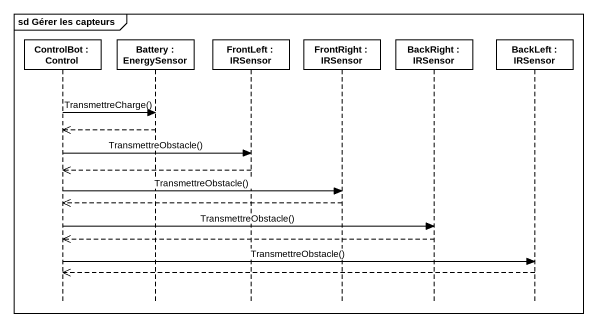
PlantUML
@startuml
mainframe sd Gérer les capteurs
hide footbox
participant "ControlBot : Control" as ControlBot
participant "Battery : EnergySensor" as Battery
participant "FrontLeft : IRSensor" as FrontLeft
participant "FrontRight : IRSensor" as FrontRight
participant "BackRight : IRSensor" as BackRight
participant "BackLeft : IRSensor" as BackLeft

ControlBot -> Battery : TransmettreCharge()
Battery -->> ControlBot
ControlBot -> FrontLeft : TransmettreObstacle()
FrontLeft -->> ControlBot
ControlBot -> FrontRight : TransmettreObstacle()
FrontRight -->> ControlBot
ControlBot -> BackRight : TransmettreObstacle()
BackRight -->> ControlBot
ControlBot -> BackLeft : TransmettreObstacle()
BackLeft -->> ControlBot
@enduml
